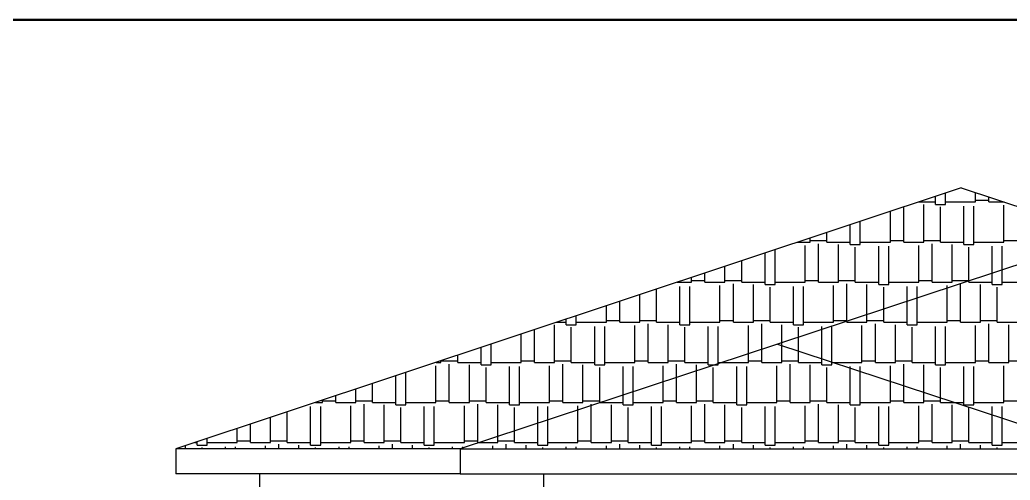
# Model space of a CAD drawing. Extents: x 182769.15 to 182771.38, y 101811.72 to 101812.21.
# Drawn here: x 182770.7202 to 182770.8388, y 101812.1585 to 101812.2136 of the extents above; entities that cross this region are included whole.
import ezdxf

# ---------------------------------------------------------------- set-up
doc = ezdxf.new("R2010")
doc.units = 0
doc.header["$MEASUREMENT"] = 0
doc.layers.add('DUVAR', color=7, linetype='Continuous')
doc.layers.add('TARAMA', color=15, linetype='Continuous')
doc.layers.add('Standard', color=7, linetype='Continuous', lineweight=25)

msp = doc.modelspace()

# ---------------------------------------------------------------- linework, layer by layer
at = {"layer": 'DUVAR', "color": 5}
for p, q in [((182770.83294, 101812.19354), (182770.73894, 101812.16228)), ((182770.83294, 101812.19354), (182770.92694, 101812.16228)), ((182770.85024, 101812.18779), (182770.81094, 101812.17482)), ((182770.77294, 101812.16228), (182770.73894, 101812.16228)), ((182770.73894, 101812.16228), (182770.73894, 101812.15928)), ((182770.77294, 101812.15928), (182770.73894, 101812.15928)), ((182770.74894, 101812.15928), (182770.74894, 101812.10929))]:
    msp.add_line(p, q, dxfattribs=at)
at = {"layer": 'DUVAR', "color": 6}
for p, q in [((182770.81094, 101812.17482), (182770.77294, 101812.16228)), ((182770.81094, 101812.17482), (182770.84894, 101812.16228)), ((182770.77294, 101812.16228), (182770.84894, 101812.16228)), ((182770.77294, 101812.16228), (182770.77294, 101812.15928)), ((182770.77294, 101812.15928), (182770.84894, 101812.15928)), ((182770.78294, 101812.15928), (182770.78294, 101812.14728))]:
    msp.add_line(p, q, dxfattribs=at)
at = {"layer": 'Standard', "color": 4, "linetype": 'ByBlock', "lineweight": 50}
msp.add_line((182770.97861, 101812.21363), (182770.69933, 101812.21363), dxfattribs=at)
at = {"layer": 'TARAMA'}
for p, q in [((182770.82986, 101812.19153), (182770.82986, 101812.19252)), ((182770.83106, 101812.19153), (182770.83106, 101812.19292)), ((182770.83466, 101812.19183), (182770.83466, 101812.19297)), ((182770.83466, 101812.19203), (182770.83626, 101812.19203)), ((182770.83626, 101812.19183), (182770.83626, 101812.19244)), ((182770.82446, 101812.18703), (182770.82446, 101812.19072)), ((182770.82606, 101812.18703), (182770.82606, 101812.19125)), ((182770.82779, 101812.19183), (182770.82986, 101812.19183)), ((182770.82846, 101812.18703), (182770.82846, 101812.19153)), ((182770.82986, 101812.19153), (182770.83106, 101812.19153)), ((182770.83046, 101812.18703), (182770.83046, 101812.19123)), ((182770.83106, 101812.19183), (182770.83466, 101812.19183)), ((182770.83326, 101812.18673), (182770.83326, 101812.19133)), ((182770.83446, 101812.18673), (182770.83446, 101812.19133)), ((182770.83626, 101812.19183), (182770.83809, 101812.19183)), ((182770.83806, 101812.18703), (182770.83806, 101812.19143)), ((182770.82086, 101812.18673), (182770.82086, 101812.18952)), ((182770.81966, 101812.18673), (182770.81966, 101812.18912)), ((182770.81486, 101812.18703), (182770.81486, 101812.18753)), ((182770.81486, 101812.18723), (182770.81686, 101812.18723)), ((182770.81686, 101812.18703), (182770.81686, 101812.18819)), ((182770.82446, 101812.18723), (182770.82606, 101812.18723)), ((182770.82846, 101812.18723), (182770.83046, 101812.18723)), ((182770.83806, 101812.18723), (182770.83966, 101812.18723)), ((182770.81066, 101812.18193), (182770.81066, 101812.18613)), ((182770.81336, 101812.18703), (182770.81486, 101812.18703)), ((182770.81426, 101812.18223), (182770.81426, 101812.18663)), ((182770.81586, 101812.18223), (182770.81586, 101812.18683)), ((182770.81686, 101812.18703), (182770.81966, 101812.18703)), ((182770.81826, 101812.18223), (182770.81826, 101812.18673)), ((182770.81966, 101812.18673), (182770.82086, 101812.18673)), ((182770.82026, 101812.18223), (182770.82026, 101812.18643)), ((182770.82086, 101812.18703), (182770.82446, 101812.18703)), ((182770.82306, 101812.18193), (182770.82306, 101812.18653)), ((182770.82426, 101812.18193), (182770.82426, 101812.18653)), ((182770.82606, 101812.18703), (182770.82846, 101812.18703)), ((182770.82786, 101812.18223), (182770.82786, 101812.18663)), ((182770.82946, 101812.18223), (182770.82946, 101812.18683)), ((182770.83046, 101812.18703), (182770.83326, 101812.18703)), ((182770.83186, 101812.18223), (182770.83186, 101812.18673)), ((182770.83326, 101812.18673), (182770.83446, 101812.18673)), ((182770.83386, 101812.18238), (182770.83386, 101812.18643)), ((182770.83446, 101812.18703), (182770.83806, 101812.18703)), ((182770.83666, 101812.18331), (182770.83666, 101812.18653)), ((182770.83786, 101812.1837), (182770.83786, 101812.18653)), ((182770.80666, 101812.18223), (182770.80666, 101812.1848)), ((182770.80946, 101812.18193), (182770.80946, 101812.18573)), ((182770.80466, 101812.18223), (182770.80466, 101812.18414)), ((182770.83786, 101812.18193), (182770.83786, 101812.1837)), ((182770.80066, 101812.18223), (182770.80066, 101812.18281)), ((182770.80066, 101812.18243), (182770.80226, 101812.18243)), ((182770.80226, 101812.18223), (182770.80226, 101812.18334)), ((182770.80466, 101812.18243), (182770.80666, 101812.18243)), ((182770.81426, 101812.18243), (182770.81586, 101812.18243)), ((182770.81826, 101812.18243), (182770.82026, 101812.18243)), ((182770.82786, 101812.18243), (182770.82946, 101812.18243)), ((182770.83186, 101812.18243), (182770.83386, 101812.18243)), ((182770.83386, 101812.18223), (182770.83386, 101812.18238)), ((182770.83666, 101812.18193), (182770.83666, 101812.18331)), ((182770.79646, 101812.17743), (182770.79646, 101812.18141)), ((182770.79893, 101812.18223), (182770.80066, 101812.18223)), ((182770.79926, 101812.17713), (182770.79926, 101812.18173)), ((182770.80046, 101812.17713), (182770.80046, 101812.18173)), ((182770.80226, 101812.18223), (182770.80466, 101812.18223)), ((182770.80406, 101812.17743), (182770.80406, 101812.18183)), ((182770.80566, 101812.17743), (182770.80566, 101812.18203)), ((182770.80666, 101812.18223), (182770.80946, 101812.18223)), ((182770.80806, 101812.17743), (182770.80806, 101812.18193)), ((182770.80946, 101812.18193), (182770.81066, 101812.18193)), ((182770.81006, 101812.17743), (182770.81006, 101812.18163)), ((182770.81066, 101812.18223), (182770.81426, 101812.18223)), ((182770.81286, 101812.17713), (182770.81286, 101812.18173)), ((182770.81406, 101812.17713), (182770.81406, 101812.18173)), ((182770.81586, 101812.18223), (182770.81826, 101812.18223)), ((182770.81766, 101812.17743), (182770.81766, 101812.18183)), ((182770.81926, 101812.17756), (182770.81926, 101812.18203)), ((182770.82026, 101812.18223), (182770.82306, 101812.18223)), ((182770.82166, 101812.17836), (182770.82166, 101812.18193)), ((182770.82306, 101812.18193), (182770.82426, 101812.18193)), ((182770.82366, 101812.17902), (182770.82366, 101812.18163)), ((182770.82426, 101812.18223), (182770.82786, 101812.18223)), ((182770.82646, 101812.17994), (182770.82646, 101812.18173)), ((182770.82766, 101812.18034), (182770.82766, 101812.18173)), ((182770.82946, 101812.18223), (182770.83186, 101812.18223)), ((182770.83126, 101812.18152), (182770.83126, 101812.18183)), ((182770.83126, 101812.17743), (182770.83126, 101812.18152)), ((182770.83286, 101812.17743), (182770.83286, 101812.18203)), ((182770.83386, 101812.18223), (182770.83666, 101812.18223)), ((182770.83526, 101812.17743), (182770.83526, 101812.18193)), ((182770.83666, 101812.18193), (182770.83786, 101812.18193)), ((182770.83726, 101812.17743), (182770.83726, 101812.18163)), ((182770.83786, 101812.18223), (182770.84146, 101812.18223)), ((182770.79446, 101812.17743), (182770.79446, 101812.18074)), ((182770.82766, 101812.17713), (182770.82766, 101812.18034)), ((182770.79046, 101812.17743), (182770.79046, 101812.17941)), ((182770.79206, 101812.17743), (182770.79206, 101812.17995)), ((182770.82366, 101812.17743), (182770.82366, 101812.17902)), ((182770.82646, 101812.17713), (182770.82646, 101812.17994)), ((182770.78566, 101812.17713), (182770.78566, 101812.17782)), ((182770.78686, 101812.17713), (182770.78686, 101812.17822)), ((182770.79046, 101812.17763), (182770.79206, 101812.17763)), ((182770.79446, 101812.17763), (182770.79646, 101812.17763)), ((182770.80406, 101812.17763), (182770.80566, 101812.17763)), ((182770.80806, 101812.17763), (182770.81006, 101812.17763)), ((182770.81766, 101812.17763), (182770.81926, 101812.17763)), ((182770.82166, 101812.17743), (182770.82166, 101812.17836)), ((182770.82166, 101812.17763), (182770.82366, 101812.17763)), ((182770.83126, 101812.17763), (182770.83286, 101812.17763)), ((182770.83526, 101812.17763), (182770.83726, 101812.17763)), ((182770.78186, 101812.17263), (182770.78186, 101812.17655)), ((182770.78426, 101812.17263), (182770.78426, 101812.17713)), ((182770.7845, 101812.17743), (182770.78566, 101812.17743)), ((182770.78566, 101812.17713), (182770.78686, 101812.17713)), ((182770.78626, 101812.17263), (182770.78626, 101812.17683)), ((182770.78686, 101812.17743), (182770.79046, 101812.17743)), ((182770.78906, 101812.17233), (182770.78906, 101812.17693)), ((182770.79026, 101812.17233), (182770.79026, 101812.17693)), ((182770.79206, 101812.17743), (182770.79446, 101812.17743)), ((182770.79386, 101812.17263), (182770.79386, 101812.17703)), ((182770.79546, 101812.17263), (182770.79546, 101812.17723)), ((182770.79646, 101812.17743), (182770.79926, 101812.17743)), ((182770.79786, 101812.17263), (182770.79786, 101812.17713)), ((182770.79926, 101812.17713), (182770.80046, 101812.17713)), ((182770.79986, 101812.17263), (182770.79986, 101812.17683)), ((182770.80046, 101812.17743), (182770.80406, 101812.17743)), ((182770.80266, 101812.17233), (182770.80266, 101812.17693)), ((182770.80386, 101812.17248), (182770.80386, 101812.17693)), ((182770.80566, 101812.17743), (182770.80806, 101812.17743)), ((182770.80746, 101812.17367), (182770.80746, 101812.17703)), ((182770.80906, 101812.1742), (182770.80906, 101812.17723)), ((182770.81006, 101812.17743), (182770.81286, 101812.17743)), ((182770.81146, 101812.17499), (182770.81146, 101812.17713)), ((182770.81286, 101812.17713), (182770.81406, 101812.17713)), ((182770.81346, 101812.17565), (182770.81346, 101812.17683)), ((182770.81406, 101812.17743), (182770.81766, 101812.17743)), ((182770.81626, 101812.17657), (182770.81626, 101812.17693)), ((182770.81626, 101812.17306), (182770.81626, 101812.17657)), ((182770.81746, 101812.17266), (182770.81746, 101812.17693)), ((182770.81926, 101812.17743), (182770.81926, 101812.17756)), ((182770.81926, 101812.17743), (182770.82166, 101812.17743)), ((182770.82106, 101812.17263), (182770.82106, 101812.17703)), ((182770.82266, 101812.17263), (182770.82266, 101812.17723)), ((182770.82366, 101812.17743), (182770.82646, 101812.17743)), ((182770.82506, 101812.17263), (182770.82506, 101812.17713)), ((182770.82646, 101812.17713), (182770.82766, 101812.17713)), ((182770.82706, 101812.17263), (182770.82706, 101812.17683)), ((182770.82766, 101812.17743), (182770.83126, 101812.17743)), ((182770.82986, 101812.17233), (182770.82986, 101812.17693)), ((182770.83106, 101812.17233), (182770.83106, 101812.17693)), ((182770.83286, 101812.17743), (182770.83526, 101812.17743)), ((182770.83466, 101812.17263), (182770.83466, 101812.17703)), ((182770.83626, 101812.17263), (182770.83626, 101812.17723)), ((182770.83726, 101812.17743), (182770.84006, 101812.17743)), ((182770.83866, 101812.17263), (182770.83866, 101812.17713)), ((182770.78026, 101812.17263), (182770.78026, 101812.17602)), ((182770.81346, 101812.17398), (182770.81346, 101812.17565)), ((182770.77546, 101812.17233), (182770.77546, 101812.17442)), ((182770.77666, 101812.17233), (182770.77666, 101812.17482)), ((182770.80906, 101812.17263), (182770.80906, 101812.1742)), ((182770.81146, 101812.17464), (182770.81146, 101812.17499)), ((182770.81146, 101812.17263), (182770.81146, 101812.17464)), ((182770.77266, 101812.17263), (182770.77266, 101812.17349)), ((182770.80746, 101812.17263), (182770.80746, 101812.17367)), ((182770.81346, 101812.17263), (182770.81346, 101812.17398)), ((182770.81626, 101812.17233), (182770.81626, 101812.17306)), ((182770.77006, 101812.16783), (182770.77006, 101812.17223)), ((182770.77007, 101812.17263), (182770.77066, 101812.17263)), ((182770.77066, 101812.17263), (182770.77066, 101812.17283)), ((182770.77067, 101812.17283), (182770.77266, 101812.17283)), ((182770.77166, 101812.16783), (182770.77166, 101812.17243)), ((182770.77266, 101812.17263), (182770.77546, 101812.17263)), ((182770.77406, 101812.16783), (182770.77406, 101812.17233)), ((182770.77546, 101812.17233), (182770.77666, 101812.17233)), ((182770.77606, 101812.16783), (182770.77606, 101812.17203)), ((182770.77666, 101812.17263), (182770.78026, 101812.17263)), ((182770.77886, 101812.16753), (182770.77886, 101812.17213)), ((182770.78006, 101812.16753), (182770.78006, 101812.17213)), ((182770.78026, 101812.17283), (182770.78186, 101812.17283)), ((182770.78186, 101812.17263), (182770.78426, 101812.17263)), ((182770.78366, 101812.16783), (182770.78366, 101812.17223)), ((182770.78426, 101812.17283), (182770.78626, 101812.17283)), ((182770.78526, 101812.16783), (182770.78526, 101812.17243)), ((182770.78626, 101812.17263), (182770.78906, 101812.17263)), ((182770.78766, 101812.16783), (182770.78766, 101812.17233)), ((182770.78906, 101812.17233), (182770.79026, 101812.17233)), ((182770.78966, 101812.16783), (182770.78966, 101812.17203)), ((182770.79026, 101812.17263), (182770.79386, 101812.17263)), ((182770.79246, 101812.16872), (182770.79246, 101812.17213)), ((182770.79366, 101812.16912), (182770.79366, 101812.17213)), ((182770.79386, 101812.17283), (182770.79546, 101812.17283)), ((182770.79546, 101812.17263), (182770.79786, 101812.17263)), ((182770.79726, 101812.1703), (182770.79726, 101812.17223)), ((182770.79786, 101812.17283), (182770.79986, 101812.17283)), ((182770.79886, 101812.17083), (182770.79886, 101812.17243)), ((182770.79986, 101812.17263), (182770.80266, 101812.17263)), ((182770.80126, 101812.17162), (182770.80126, 101812.17233)), ((182770.80266, 101812.17233), (182770.8034, 101812.17233)), ((182770.80326, 101812.16783), (182770.80326, 101812.17203)), ((182770.8034, 101812.17233), (182770.80386, 101812.17233)), ((182770.80386, 101812.17263), (182770.80431, 101812.17263)), ((182770.80386, 101812.17233), (182770.80386, 101812.17248)), ((182770.80431, 101812.17263), (182770.80746, 101812.17263)), ((182770.80606, 101812.16753), (182770.80606, 101812.17213)), ((182770.80726, 101812.16753), (182770.80726, 101812.17213)), ((182770.80746, 101812.17283), (182770.80906, 101812.17283)), ((182770.80906, 101812.17263), (182770.81146, 101812.17263)), ((182770.81086, 101812.16783), (182770.81086, 101812.17223)), ((182770.81146, 101812.17283), (182770.81346, 101812.17283)), ((182770.81246, 101812.16783), (182770.81246, 101812.17243)), ((182770.81346, 101812.17263), (182770.81626, 101812.17263)), ((182770.81486, 101812.16783), (182770.81486, 101812.17233)), ((182770.81626, 101812.17233), (182770.81746, 101812.17233)), ((182770.81686, 101812.16783), (182770.81686, 101812.17203)), ((182770.81746, 101812.17233), (182770.81746, 101812.17266)), ((182770.81746, 101812.17263), (182770.81757, 101812.17263)), ((182770.81757, 101812.17263), (182770.82106, 101812.17263)), ((182770.81966, 101812.17194), (182770.81966, 101812.17213)), ((182770.81966, 101812.16753), (182770.81966, 101812.17194)), ((182770.82086, 101812.17154), (182770.82086, 101812.17213)), ((182770.82106, 101812.17283), (182770.82266, 101812.17283)), ((182770.82266, 101812.17263), (182770.82506, 101812.17263)), ((182770.82446, 101812.17035), (182770.82446, 101812.17223)), ((182770.82506, 101812.17283), (182770.82706, 101812.17283)), ((182770.82606, 101812.16983), (182770.82606, 101812.17243)), ((182770.82706, 101812.17263), (182770.82986, 101812.17263)), ((182770.82846, 101812.16903), (182770.82846, 101812.17233)), ((182770.82986, 101812.17233), (182770.83106, 101812.17233)), ((182770.83046, 101812.16837), (182770.83046, 101812.17203)), ((182770.83106, 101812.17263), (182770.83466, 101812.17263)), ((182770.83326, 101812.16753), (182770.83326, 101812.17213)), ((182770.83446, 101812.16753), (182770.83446, 101812.17213)), ((182770.83466, 101812.17283), (182770.83626, 101812.17283)), ((182770.83626, 101812.17263), (182770.83866, 101812.17263)), ((182770.83806, 101812.16783), (182770.83806, 101812.17223)), ((182770.83866, 101812.17283), (182770.84066, 101812.17283)), ((182770.76526, 101812.16753), (182770.76526, 101812.17103)), ((182770.76646, 101812.16753), (182770.76646, 101812.17143)), ((182770.79886, 101812.16783), (182770.79886, 101812.17083)), ((182770.80126, 101812.16783), (182770.80126, 101812.17162)), ((182770.82086, 101812.16753), (182770.82086, 101812.17154)), ((182770.76046, 101812.16783), (182770.76046, 101812.16944)), ((182770.76246, 101812.16783), (182770.76246, 101812.1701)), ((182770.79726, 101812.16783), (182770.79726, 101812.1703)), ((182770.82446, 101812.16783), (182770.82446, 101812.17035)), ((182770.82606, 101812.16783), (182770.82606, 101812.16983)), ((182770.75806, 101812.16783), (182770.75806, 101812.16864)), ((182770.79246, 101812.16753), (182770.79246, 101812.16872)), ((182770.79366, 101812.16753), (182770.79366, 101812.16912)), ((182770.82846, 101812.16783), (182770.82846, 101812.16903)), ((182770.83046, 101812.16783), (182770.83046, 101812.16837)), ((182770.75506, 101812.16273), (182770.75506, 101812.16733)), ((182770.75563, 101812.16783), (182770.75646, 101812.16783)), ((182770.75626, 101812.16273), (182770.75626, 101812.16733)), ((182770.75646, 101812.16783), (182770.75646, 101812.16811)), ((182770.75646, 101812.16803), (182770.75806, 101812.16803)), ((182770.75806, 101812.16783), (182770.76046, 101812.16783)), ((182770.75986, 101812.16303), (182770.75986, 101812.16743)), ((182770.76046, 101812.16803), (182770.76246, 101812.16803)), ((182770.76146, 101812.16303), (182770.76146, 101812.16763)), ((182770.76246, 101812.16783), (182770.76526, 101812.16783)), ((182770.76386, 101812.16303), (182770.76386, 101812.16753)), ((182770.76526, 101812.16753), (182770.76646, 101812.16753)), ((182770.76586, 101812.16303), (182770.76586, 101812.16723)), ((182770.76646, 101812.16783), (182770.77006, 101812.16783)), ((182770.76866, 101812.16273), (182770.76866, 101812.16733)), ((182770.76986, 101812.16273), (182770.76986, 101812.16733)), ((182770.77006, 101812.16803), (182770.77166, 101812.16803)), ((182770.77166, 101812.16783), (182770.77406, 101812.16783)), ((182770.77346, 101812.16303), (182770.77346, 101812.16743)), ((182770.77406, 101812.16803), (182770.77606, 101812.16803)), ((182770.77506, 101812.16303), (182770.77506, 101812.16763)), ((182770.77606, 101812.16783), (182770.77886, 101812.16783)), ((182770.77746, 101812.16377), (182770.77746, 101812.16753)), ((182770.77886, 101812.16753), (182770.78006, 101812.16753)), ((182770.77946, 101812.16443), (182770.77946, 101812.16723)), ((182770.78006, 101812.16783), (182770.78366, 101812.16783)), ((182770.78226, 101812.16535), (182770.78226, 101812.16733)), ((182770.78346, 101812.16575), (182770.78346, 101812.16733)), ((182770.78366, 101812.16803), (182770.78526, 101812.16803)), ((182770.78526, 101812.16783), (182770.78766, 101812.16783)), ((182770.78706, 101812.16694), (182770.78706, 101812.16743)), ((182770.78766, 101812.16803), (182770.78966, 101812.16803)), ((182770.78866, 101812.16747), (182770.78866, 101812.16763)), ((182770.78866, 101812.16303), (182770.78866, 101812.16747)), ((182770.78966, 101812.16783), (182770.78977, 101812.16783)), ((182770.78977, 101812.16783), (182770.79246, 101812.16783)), ((182770.79106, 101812.16303), (182770.79106, 101812.16753)), ((182770.79246, 101812.16753), (182770.79366, 101812.16753)), ((182770.79306, 101812.16303), (182770.79306, 101812.16723)), ((182770.79366, 101812.16783), (182770.79726, 101812.16783)), ((182770.79586, 101812.16273), (182770.79586, 101812.16733)), ((182770.79706, 101812.16273), (182770.79706, 101812.16733)), ((182770.79726, 101812.16803), (182770.79886, 101812.16803)), ((182770.79886, 101812.16783), (182770.80126, 101812.16783)), ((182770.80066, 101812.16303), (182770.80066, 101812.16743)), ((182770.80126, 101812.16803), (182770.80326, 101812.16803)), ((182770.80226, 101812.16303), (182770.80226, 101812.16763)), ((182770.80326, 101812.16783), (182770.80606, 101812.16783)), ((182770.80466, 101812.16303), (182770.80466, 101812.16753)), ((182770.80606, 101812.16753), (182770.80726, 101812.16753)), ((182770.80666, 101812.16303), (182770.80666, 101812.16723)), ((182770.80726, 101812.16783), (182770.81086, 101812.16783)), ((182770.80946, 101812.16273), (182770.80946, 101812.16733)), ((182770.81066, 101812.16273), (182770.81066, 101812.16733)), ((182770.81086, 101812.16803), (182770.81246, 101812.16803)), ((182770.81246, 101812.16783), (182770.81486, 101812.16783)), ((182770.81426, 101812.16303), (182770.81426, 101812.16743)), ((182770.81486, 101812.16803), (182770.81686, 101812.16803)), ((182770.81586, 101812.16303), (182770.81586, 101812.16763)), ((182770.81686, 101812.16783), (182770.81966, 101812.16783)), ((182770.81826, 101812.16303), (182770.81826, 101812.16753)), ((182770.81966, 101812.16753), (182770.82086, 101812.16753)), ((182770.82026, 101812.16303), (182770.82026, 101812.16723)), ((182770.82086, 101812.16783), (182770.82446, 101812.16783)), ((182770.82306, 101812.16273), (182770.82306, 101812.16733)), ((182770.82426, 101812.16273), (182770.82426, 101812.16733)), ((182770.82446, 101812.16803), (182770.82606, 101812.16803)), ((182770.82606, 101812.16783), (182770.82846, 101812.16783)), ((182770.82786, 101812.16303), (182770.82786, 101812.16743)), ((182770.82846, 101812.16803), (182770.83046, 101812.16803)), ((182770.82946, 101812.16303), (182770.82946, 101812.16763)), ((182770.83046, 101812.16783), (182770.83212, 101812.16783)), ((182770.83186, 101812.16303), (182770.83186, 101812.16753)), ((182770.83212, 101812.16783), (182770.83326, 101812.16783)), ((182770.83326, 101812.16753), (182770.83446, 101812.16753)), ((182770.83386, 101812.16303), (182770.83386, 101812.16723)), ((182770.83446, 101812.16783), (182770.83806, 101812.16783)), ((182770.83666, 101812.16633), (182770.83666, 101812.16733)), ((182770.83786, 101812.16593), (182770.83786, 101812.16733)), ((182770.83806, 101812.16803), (182770.83966, 101812.16803)), ((182770.75026, 101812.16303), (182770.75026, 101812.16604)), ((182770.75226, 101812.16303), (182770.75226, 101812.16671)), ((182770.78706, 101812.16303), (182770.78706, 101812.16694)), ((182770.83666, 101812.16273), (182770.83666, 101812.16633)), ((182770.83786, 101812.16273), (182770.83786, 101812.16593)), ((182770.74626, 101812.16303), (182770.74626, 101812.16471)), ((182770.74786, 101812.16303), (182770.74786, 101812.16524)), ((182770.78226, 101812.16273), (182770.78226, 101812.16535)), ((182770.78346, 101812.16273), (182770.78346, 101812.16575)), ((182770.74266, 101812.16273), (182770.74266, 101812.16352)), ((182770.77746, 101812.16303), (182770.77746, 101812.16377)), ((182770.77946, 101812.16303), (182770.77946, 101812.16443)), ((182770.74006, 101812.16228), (182770.74006, 101812.16265)), ((182770.7412, 101812.16303), (182770.74146, 101812.16303)), ((182770.74146, 101812.16273), (182770.74146, 101812.16312)), ((182770.74146, 101812.16273), (182770.74266, 101812.16273)), ((182770.74206, 101812.16228), (182770.74206, 101812.16243)), ((182770.74266, 101812.16303), (182770.74626, 101812.16303)), ((182770.74486, 101812.16228), (182770.74486, 101812.16253)), ((182770.74606, 101812.16228), (182770.74606, 101812.16253)), ((182770.74626, 101812.16323), (182770.74786, 101812.16323)), ((182770.74786, 101812.16303), (182770.75026, 101812.16303)), ((182770.74966, 101812.16228), (182770.74966, 101812.16263)), ((182770.75026, 101812.16323), (182770.75226, 101812.16323)), ((182770.75126, 101812.16228), (182770.75126, 101812.16283)), ((182770.75226, 101812.16303), (182770.75506, 101812.16303)), ((182770.75366, 101812.16228), (182770.75366, 101812.16273)), ((182770.75506, 101812.16273), (182770.75626, 101812.16273)), ((182770.75566, 101812.16228), (182770.75566, 101812.16243)), ((182770.75626, 101812.16303), (182770.75986, 101812.16303)), ((182770.75846, 101812.16228), (182770.75846, 101812.16253)), ((182770.75966, 101812.16228), (182770.75966, 101812.16253)), ((182770.75986, 101812.16323), (182770.76146, 101812.16323)), ((182770.76146, 101812.16303), (182770.76386, 101812.16303)), ((182770.76326, 101812.16228), (182770.76326, 101812.16263)), ((182770.76386, 101812.16323), (182770.76586, 101812.16323)), ((182770.76486, 101812.16228), (182770.76486, 101812.16283)), ((182770.76586, 101812.16303), (182770.76866, 101812.16303)), ((182770.76726, 101812.16228), (182770.76726, 101812.16273)), ((182770.76866, 101812.16273), (182770.76986, 101812.16273)), ((182770.76926, 101812.16228), (182770.76926, 101812.16243)), ((182770.76986, 101812.16303), (182770.77346, 101812.16303)), ((182770.77206, 101812.16228), (182770.77206, 101812.16253)), ((182770.77326, 101812.16238), (182770.77326, 101812.16253)), ((182770.77326, 101812.16228), (182770.77326, 101812.16238)), ((182770.77346, 101812.16323), (182770.77506, 101812.16323)), ((182770.77506, 101812.16303), (182770.77522, 101812.16303)), ((182770.77522, 101812.16303), (182770.77746, 101812.16303)), ((182770.77686, 101812.16228), (182770.77686, 101812.16263)), ((182770.77746, 101812.16323), (182770.77946, 101812.16323)), ((182770.77846, 101812.16228), (182770.77846, 101812.16283)), ((182770.77946, 101812.16303), (182770.78226, 101812.16303)), ((182770.78086, 101812.16228), (182770.78086, 101812.16273)), ((182770.78226, 101812.16273), (182770.78346, 101812.16273)), ((182770.78286, 101812.16228), (182770.78286, 101812.16243)), ((182770.78346, 101812.16303), (182770.78706, 101812.16303)), ((182770.78566, 101812.16228), (182770.78566, 101812.16253)), ((182770.78686, 101812.16228), (182770.78686, 101812.16253)), ((182770.78706, 101812.16323), (182770.78866, 101812.16323)), ((182770.78866, 101812.16303), (182770.79106, 101812.16303)), ((182770.79046, 101812.16228), (182770.79046, 101812.16263)), ((182770.79106, 101812.16323), (182770.79306, 101812.16323)), ((182770.79206, 101812.16228), (182770.79206, 101812.16283)), ((182770.79306, 101812.16303), (182770.79586, 101812.16303)), ((182770.79446, 101812.16228), (182770.79446, 101812.16273)), ((182770.79586, 101812.16273), (182770.79706, 101812.16273)), ((182770.79646, 101812.16228), (182770.79646, 101812.16243)), ((182770.79706, 101812.16303), (182770.80066, 101812.16303)), ((182770.79926, 101812.16228), (182770.79926, 101812.16253)), ((182770.80046, 101812.16228), (182770.80046, 101812.16253)), ((182770.80066, 101812.16323), (182770.80226, 101812.16323)), ((182770.80226, 101812.16303), (182770.80466, 101812.16303)), ((182770.80406, 101812.16228), (182770.80406, 101812.16263)), ((182770.80466, 101812.16323), (182770.80666, 101812.16323)), ((182770.80566, 101812.16228), (182770.80566, 101812.16283)), ((182770.80666, 101812.16303), (182770.80946, 101812.16303)), ((182770.80806, 101812.16228), (182770.80806, 101812.16273)), ((182770.80946, 101812.16273), (182770.81066, 101812.16273)), ((182770.81006, 101812.16228), (182770.81006, 101812.16243)), ((182770.81066, 101812.16303), (182770.81426, 101812.16303)), ((182770.81286, 101812.16228), (182770.81286, 101812.16253)), ((182770.81406, 101812.16228), (182770.81406, 101812.16253)), ((182770.81426, 101812.16323), (182770.81586, 101812.16323)), ((182770.81586, 101812.16303), (182770.81826, 101812.16303)), ((182770.81766, 101812.16228), (182770.81766, 101812.16263)), ((182770.81826, 101812.16323), (182770.82026, 101812.16323)), ((182770.81926, 101812.16228), (182770.81926, 101812.16283)), ((182770.82026, 101812.16303), (182770.82306, 101812.16303)), ((182770.82166, 101812.16228), (182770.82166, 101812.16273)), ((182770.82306, 101812.16273), (182770.82426, 101812.16273)), ((182770.82366, 101812.16228), (182770.82366, 101812.16243)), ((182770.82426, 101812.16303), (182770.82786, 101812.16303)), ((182770.82646, 101812.16228), (182770.82646, 101812.16253)), ((182770.82766, 101812.16228), (182770.82766, 101812.16253)), ((182770.82786, 101812.16323), (182770.82946, 101812.16323)), ((182770.82946, 101812.16303), (182770.83186, 101812.16303)), ((182770.83126, 101812.16228), (182770.83126, 101812.16263)), ((182770.83186, 101812.16323), (182770.83386, 101812.16323)), ((182770.83286, 101812.16228), (182770.83286, 101812.16283)), ((182770.83386, 101812.16303), (182770.83666, 101812.16303)), ((182770.83526, 101812.16228), (182770.83526, 101812.16273)), ((182770.83666, 101812.16273), (182770.83786, 101812.16273)), ((182770.83726, 101812.16228), (182770.83726, 101812.16243)), ((182770.83786, 101812.16303), (182770.84146, 101812.16303))]:
    msp.add_line(p, q, dxfattribs=at)

doc.saveas('drawing.dxf')
